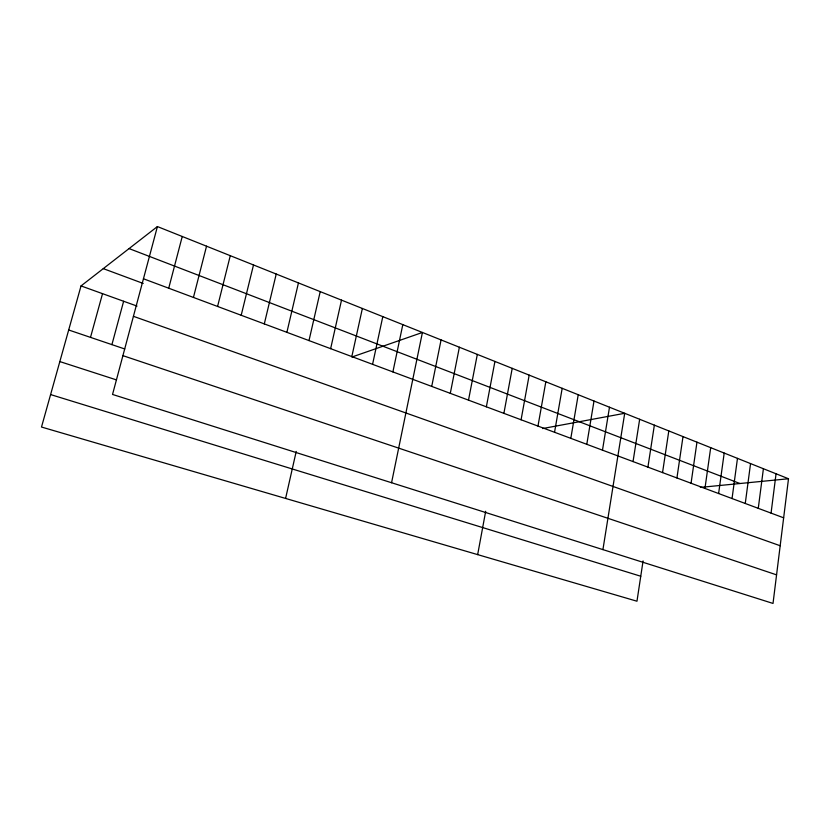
<?xml version="1.0" encoding="UTF-8"?>
<svg xmlns="http://www.w3.org/2000/svg" width="830" height="830" viewBox="0 0 830 830"><rect width="100%" height="100%" fill="white"/><g stroke="black" fill="none" stroke-linecap="round" stroke-linejoin="round"><path stroke-width="1.25" d="M788.5 478.754L773.021 603.441L112.538 394.447L157.41 226.559L788.5 478.754L700.354 487.397M771.06 513.116L776.05 473.785M758.267 508.334L763.403 468.732M745.267 503.478L750.548 463.596M732.05 498.55L737.476 458.368M718.614 493.528L724.196 453.066M704.95 488.424L710.698 447.671M691.058 483.236L696.961 442.183M676.927 477.966L683.007 436.601M662.548 472.592L668.804 430.926M643.074 560.924L636.973 601.221L41.5 427.035L81.029 285.925L157.41 226.559M647.919 467.134L654.362 425.157M633.041 461.573L639.66 419.275M602.922 549.616L624.71 413.299L542.592 428.55M602.476 450.171L609.49 407.219M586.789 444.309L594 401.035M570.812 438.344L578.23 394.727M554.544 432.264L562.18 388.315M537.975 426.081L545.829 381.779M521.084 419.773L529.177 375.129M477.665 554.616L485.685 511.259M503.893 413.35L512.214 368.344M486.359 406.814L494.929 361.444M468.504 400.143L477.323 354.4M450.296 393.337L459.374 347.231M431.725 386.407L441.072 339.916M391.563 482.738L422.418 332.467L351.962 357.014M392.891 371.913L402.809 324.623M372.577 364.318L382.796 316.635M351.827 356.578L362.368 308.47M330.641 348.662L341.514 300.128M285.593 498.436L296.227 451.427M308.999 340.591L320.214 291.62M286.889 332.332L298.447 282.926M264.303 323.897L276.224 274.035M241.198 315.276L253.503 264.957M217.585 306.457L230.273 255.682M193.442 297.441L206.535 246.188M168.729 288.207L182.247 236.488M111.915 344.626L123.629 301.259M90.501 337.385L102.536 293.664M50.599 394.572L640.76 576.238M59.833 361.579L116.48 379.901M122.913 355.645L776.569 574.858M68.683 329.987L124.749 348.974M133.423 316.323L780.179 545.746M81.029 285.925L137.023 306.083M103.283 268.63L143.206 283.445M143.455 278.776L783.655 517.816M129.065 248.585L739.935 483.517"/></g></svg>
